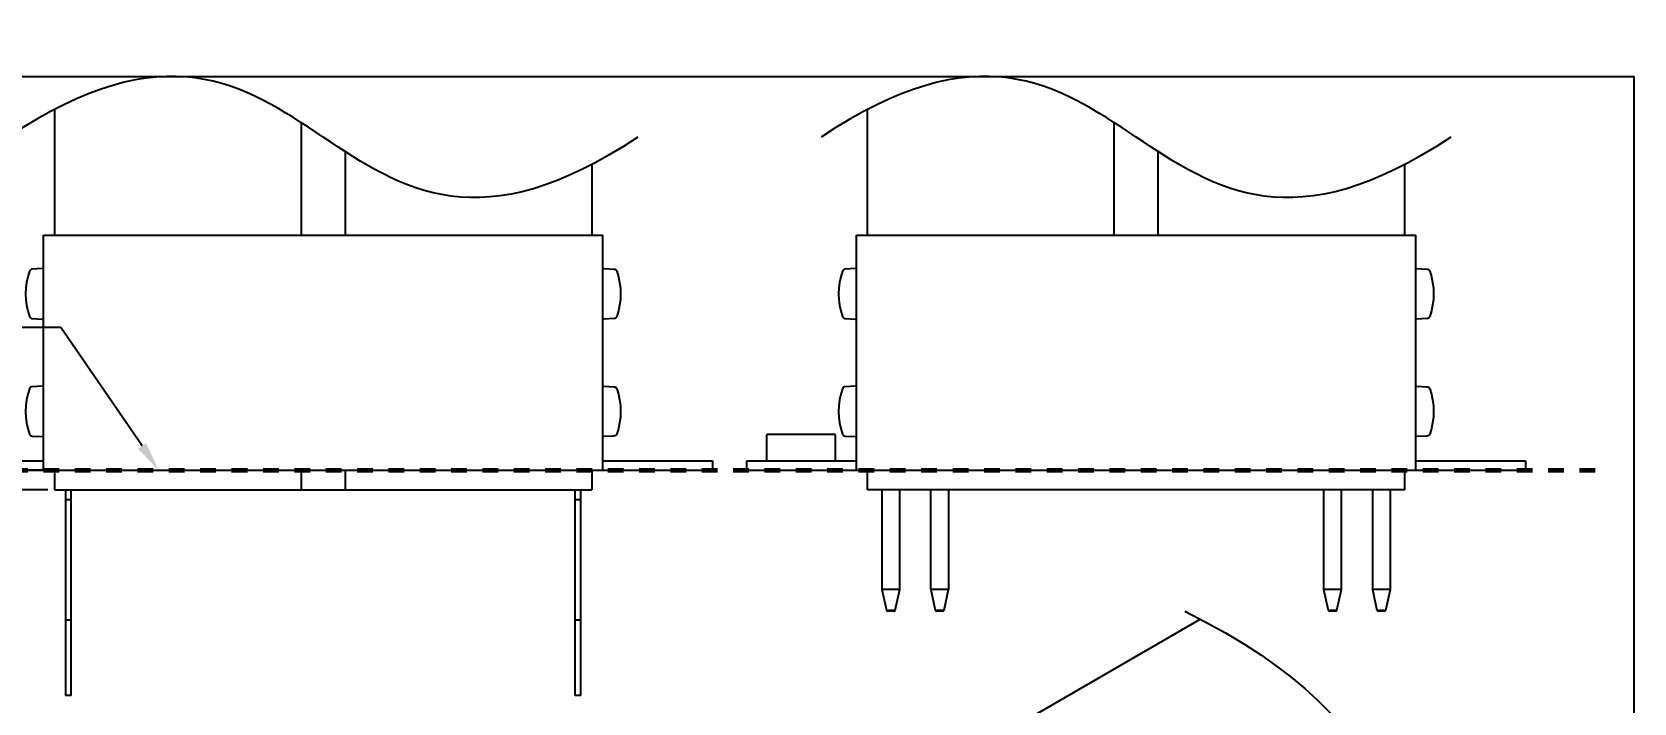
# Model space of a CAD drawing. Extents: x -2.4 to 12.9, y -12.4 to 0.3.
# Drawn here: x 2.72 to 12.94, y -4 to 0.28 of the extents above; entities that cross this region are included whole.
import ezdxf
from ezdxf import colors
from ezdxf.entities.mleader import LeaderData, LeaderLine
from ezdxf.math import Vec2, Vec3

# ---------------------------------------------------------------- set-up
doc = ezdxf.new("R2010")
doc.units = 0
doc.header["$LTSCALE"] = 0.5
doc.header["$MEASUREMENT"] = 0
doc.linetypes.add('PHANTOM', pattern=[0.5, 0.25, -0.05, 0.05, -0.05, 0.05, -0.05])
doc.layers.get('Defpoints').update_dxf_attribs({"linetype": 'CONTINUOUS'})
for name, color, linetype in [('Brackets', 181, 'CONTINUOUS'), ('Dimension', 10, 'CONTINUOUS'), ('FAB DWG', 221, 'CONTINUOUS'), ('Hardware', 242, 'CONTINUOUS'), ('Housing', 150, 'CONTINUOUS')]:
    doc.layers.add(name, color=color, linetype=linetype)
doc.layers.add('Joiner', color=11, linetype='CONTINUOUS', plot=False)
doc.layers.add('Text-Unprinted', color=131, linetype='CONTINUOUS', plot=False)
doc.styles.add('LSAD_Standard', font='arial.ttf')
doc.styles.get("Standard").update_dxf_attribs({"font": 'arial.ttf'})
doc.dimstyles.new('AD_X-SectionDetails', dxfattribs={"dimtxt": 0.1875, "dimasz": 0.1875, "dimexe": 0.0625, "dimexo": 0.042969, "dimgap": 0.0625, "dimtad": 0, "dimtih": 1, "dimtoh": 1, "dimdec": 3, "dimzin": 0, "dimdsep": 46, "dimtxsty": 'Standard', "dimcen": 0.125, "dimclrd": 256, "dimclre": 256, "dimclrt": 256, "dimadec": 0, "dimazin": 0, "dimtfac": 1, "dimtdec": 3, "dimtofl": 0, "dimtmove": 0, "dimatfit": 3, "dimfxl": 1, "dimfrac": 2, "dimtolj": 1, "dimtzin": 0, "dimarcsym": 0})

# ---------------------------------------------------------------- blocks, each defined once
blk = doc.blocks.new('*D0')
at = {"layer": 'Defpoints', "color": 0, "ltscale": 0.5, "transparency": 16777216}
for p in [(-38.975, 309.233), (-38.16, 309.233), (-38.16, 309.108)]:
    blk.add_point(p, dxfattribs=at)
at = {"layer": 'FAB DWG', "lineweight": -2, "ltscale": 0.5, "transparency": 16777216}
for p, q in [((-38.975, 309.42), (-38.975, 309.608)), ((-38.203, 309.233), (-39.037, 309.233)), ((-38.203, 309.108), (-39.037, 309.108)), ((-38.975, 308.92), (-38.975, 308.689)), ((-38.975, 308.689), (-39.162, 308.689))]:
    blk.add_line(p, q, dxfattribs=at)
at = {"layer": 'FAB DWG', "ltscale": 0.5, "transparency": 16777216}
for points in [[(-39.006, 309.42), (-38.943, 309.42), (-38.975, 309.233)], [(-39.006, 308.92), (-38.943, 308.92), (-38.975, 309.108)]]:
    blk.add_solid(points, dxfattribs=at)
at = {"layer": 'FAB DWG', "ltscale": 0.5, "transparency": 16777216, "insert": (-39.433, 308.689), "char_height": 0.1875, "attachment_point": 5}
blk.add_mtext('\\A1;1/8"', dxfattribs=at)

msp = doc.modelspace()

# ---------------------------------------------------------------- linework, layer by layer
at = {"layer": 'Brackets', "transparency": 16777216}
for p, q in [((2.9366, -2.6365), (2.9366, -3.9485)), ((2.9725, -3.9485), (2.9725, -2.6365)), ((6.1882, -3.9485), (6.1882, -2.6365)), ((6.2241, -3.9485), (6.2241, -2.6365)), ((2.9366, -2.6985), (2.9725, -2.6985)), ((6.1882, -2.6985), (6.2241, -2.6985)), ((2.9366, -3.4656), (2.9725, -3.4656)), ((6.1882, -3.4656), (6.2241, -3.4656)), ((2.9725, -3.9485), (2.9366, -3.9485)), ((6.2241, -3.9485), (6.1882, -3.9485))]:
    msp.add_line(p, q, dxfattribs=at)
at = {"layer": 'Dimension', "transparency": 16777216}
for points in [[(6.5888, -0.3865), (5.5846, -1.056), (4.5803, -0.3865), (3.5761, 0.283), (2.5718, -0.3865)], [(11.7757, -0.3865), (10.7714, -1.056), (9.7672, -0.3865), (8.7629, 0.283), (7.7587, -0.3865)]]:
    msp.add_open_spline(points, degree=3, dxfattribs=at)
at = {"layer": 'FAB DWG', "linetype": 'PHANTOM', "lineweight": 60, "ltscale": 0.5, "transparency": 16777216}
msp.add_line((1.5968, -2.5115), (12.7507, -2.5115), dxfattribs=at)
at = {"layer": 'Hardware', "lineweight": 25, "transparency": 16777216}
for p, q in [((8.1449, -2.6365), (8.1449, -3.2706)), ((8.2599, -3.2706), (8.2599, -2.6365)), ((8.4564, -2.6365), (8.4564, -3.2706)), ((8.5714, -3.2706), (8.5714, -2.6365)), ((10.963, -2.6365), (10.963, -3.2706)), ((11.078, -3.2706), (11.078, -2.6365)), ((11.2744, -2.6365), (11.2744, -3.2706)), ((11.3894, -3.2706), (11.3894, -2.6365)), ((8.1449, -3.2706), (8.2514, -3.2706)), ((8.1452, -3.2728), (8.1742, -3.4037)), ((8.2597, -3.2728), (8.1452, -3.2728)), ((8.2307, -3.4037), (8.2597, -3.2728)), ((8.2514, -3.2706), (8.2599, -3.2706)), ((8.4564, -3.2706), (8.5586, -3.2706)), ((8.4566, -3.2728), (8.4856, -3.4037)), ((8.5711, -3.2728), (8.4566, -3.2728)), ((8.5421, -3.4037), (8.5711, -3.2728)), ((8.5586, -3.2706), (8.5714, -3.2706)), ((10.963, -3.2706), (11.0616, -3.2706)), ((10.9632, -3.2728), (10.9922, -3.4037)), ((11.0777, -3.2728), (10.9632, -3.2728)), ((11.0487, -3.4037), (11.0777, -3.2728)), ((11.0616, -3.2706), (11.078, -3.2706)), ((11.2744, -3.2706), (11.385, -3.2706)), ((11.2747, -3.2728), (11.3037, -3.4037)), ((11.3892, -3.2728), (11.2747, -3.2728)), ((11.3602, -3.4037), (11.3892, -3.2728)), ((11.385, -3.2706), (11.3894, -3.2706)), ((8.1742, -3.4037), (8.2307, -3.4037)), ((8.2209, -3.4115), (8.1839, -3.4115)), ((8.4856, -3.4037), (8.5421, -3.4037)), ((8.5323, -3.4115), (8.4954, -3.4115)), ((10.9922, -3.4037), (11.0487, -3.4037)), ((11.039, -3.4115), (11.002, -3.4115)), ((11.3037, -3.4037), (11.3602, -3.4037)), ((11.3504, -3.4115), (11.3134, -3.4115))]:
    msp.add_line(p, q, dxfattribs=at)
at = {"layer": 'Hardware', "transparency": 16777216}
for points in [[(2.7968, -1.2335, 0.4296339), (2.7884, -1.2255), (2.7247, -1.2289, 0.3019994), (2.707, -1.2421, 0.1705224), (2.707, -1.531, 0.3019994), (2.7247, -1.5442), (2.7884, -1.5475, 0.4296339), (2.7968, -1.5395)], [(6.3639, -1.2335, -0.4296339), (6.3723, -1.2255), (6.4359, -1.2289, -0.3019994), (6.4537, -1.2421, -0.1705224), (6.4537, -1.531, -0.3019994), (6.4359, -1.5442), (6.3723, -1.5475, -0.4296339), (6.3639, -1.5395)], [(7.9836, -1.2335, 0.4296339), (7.9752, -1.2255), (7.9116, -1.2289, 0.3019994), (7.8938, -1.2421, 0.1705224), (7.8938, -1.531, 0.3019994), (7.9116, -1.5442), (7.9752, -1.5475, 0.4296339), (7.9836, -1.5395)], [(11.5507, -1.2335, -0.4296339), (11.5591, -1.2255), (11.6228, -1.2289, -0.3019994), (11.6405, -1.2421, -0.1705224), (11.6405, -1.531, -0.3019994), (11.6228, -1.5442), (11.5591, -1.5475, -0.4296339), (11.5507, -1.5395)], [(2.7968, -1.9835, 0.4296339), (2.7884, -1.9755), (2.7247, -1.9789, 0.3019994), (2.707, -1.9921, 0.1705224), (2.707, -2.281, 0.3019994), (2.7247, -2.2942), (2.7884, -2.2975, 0.4296339), (2.7968, -2.2895)], [(6.3639, -1.9835, -0.4296339), (6.3723, -1.9755), (6.4359, -1.9789, -0.3019994), (6.4537, -1.9921, -0.1705224), (6.4537, -2.281, -0.3019994), (6.4359, -2.2942), (6.3723, -2.2975, -0.4296339), (6.3639, -2.2895)], [(7.9836, -1.9835, 0.4296339), (7.9752, -1.9755), (7.9116, -1.9789, 0.3019994), (7.8938, -1.9921, 0.1705224), (7.8938, -2.281, 0.3019994), (7.9116, -2.2942), (7.9752, -2.2975, 0.4296339), (7.9836, -2.2895)], [(11.5507, -1.9835, -0.4296339), (11.5591, -1.9755), (11.6228, -1.9789, -0.3019994), (11.6405, -1.9921, -0.1705224), (11.6405, -2.281, -0.3019994), (11.6228, -2.2942), (11.5591, -2.2975, -0.4296339), (11.5507, -2.2895)]]:
    msp.add_lwpolyline(points, format="xyb", dxfattribs=at)
at = {"layer": 'Hardware', "lineweight": 25, "transparency": 16777216}
for centre, start, end in [((8.1549, -3.2706), 180, 192.5), ((8.2499, -3.2706), 347.5, 0), ((8.4664, -3.2706), 180, 192.5), ((8.5614, -3.2706), 347.5, 0), ((10.973, -3.2706), 180, 192.5), ((11.068, -3.2706), 347.5, 0), ((11.2844, -3.2706), 180, 192.5), ((11.3794, -3.2706), 347.5, 0), ((8.1839, -3.4015), 192.5, 270), ((8.2209, -3.4015), 270, 347.5), ((8.4954, -3.4015), 192.5, 270), ((8.5323, -3.4015), 270, 347.5), ((11.002, -3.4015), 192.5, 270), ((11.039, -3.4015), 270, 347.5), ((11.3134, -3.4015), 192.5, 270), ((11.3504, -3.4015), 270, 347.5)]:
    msp.add_arc(centre, 0.01, start, end, dxfattribs=at)
at = {"layer": 'Housing', "transparency": 16777216}
for p, q in [((2.8666, -0.2106), (2.8666, -1.0115)), ((4.44, -0.294), (4.44, -1.0115)), ((4.7207, -0.479), (4.7207, -1.0115)), ((6.2941, -0.5625), (6.2941, -1.0115)), ((2.8666, -2.5115), (2.8666, -2.6365)), ((4.44, -2.5115), (4.44, -2.6365)), ((4.7207, -2.5115), (4.7207, -2.6365)), ((6.2941, -2.5115), (6.2941, -2.6365)), ((2.8666, -2.6365), (6.2941, -2.6365)), ((10.1785, -3.4624), (8.8532, -4.2275))]:
    msp.add_line(p, q, dxfattribs=at)
at = {"layer": 'Housing', "lineweight": 25, "transparency": 16777216}
for p, q in [((8.0534, -1.0115), (8.0534, -0.2106)), ((9.6269, -1.0115), (9.6269, -0.294)), ((9.9075, -1.0115), (9.9075, -0.479)), ((11.4809, -1.0115), (11.4809, -0.5625)), ((8.0534, -2.6365), (8.0534, -2.5115)), ((11.4809, -2.6365), (11.4809, -2.5115)), ((11.4809, -2.6365), (8.0534, -2.6365))]:
    msp.add_line(p, q, dxfattribs=at)
at = {"layer": 'Housing', "color": 1, "transparency": 16777216}
msp.add_open_spline([(10.0774, -3.4109), (11.5551, -4.1433), (11.4839, -5.2304), (11.4128, -6.3176), (11.4463, -6.5788)], degree=3, knots=[0, 0, 0, 0, 1, 1.3211722, 1.3211722, 1.3211722, 1.3211722], dxfattribs=at)
at = {"layer": 'Joiner', "transparency": 16777216}
for p, q in [((2.7968, -2.5115), (2.7968, -1.0115)), ((2.7968, -1.0115), (6.3639, -1.0115)), ((6.3639, -2.5115), (6.3639, -1.0115)), ((7.9836, -2.5115), (7.9836, -1.0115)), ((7.9836, -1.0115), (11.5507, -1.0115)), ((11.5507, -2.5115), (11.5507, -1.0115)), ((7.4146, -2.2817), (7.4096, -2.2867)), ((7.4096, -2.2867), (7.4096, -2.4467)), ((7.4146, -2.2817), (7.8446, -2.2817)), ((7.8496, -2.2867), (7.8446, -2.2817)), ((7.8496, -2.4467), (7.8496, -2.2867)), ((2.0968, -2.4517), (2.7968, -2.4517)), ((6.3639, -2.4517), (7.0639, -2.4517)), ((7.0639, -2.4517), (7.0639, -2.5115)), ((7.2836, -2.5115), (7.2836, -2.4517)), ((7.2836, -2.4517), (7.9836, -2.4517)), ((7.4096, -2.4467), (7.4146, -2.4517)), ((7.8446, -2.4517), (7.8496, -2.4467)), ((11.5507, -2.4517), (12.2507, -2.4517)), ((12.2507, -2.4517), (12.2507, -2.5115)), ((2.0968, -2.5115), (7.0639, -2.5115)), ((7.2836, -2.5115), (12.2507, -2.5115))]:
    msp.add_line(p, q, dxfattribs=at)
at = {"layer": 'Text-Unprinted', "ltscale": 0.5, "transparency": 16777216}
msp.add_lwpolyline([(0, 0), (12.9434, 0), (12.9434, -12.3857), (0, -12.3857)], close=True, dxfattribs=at)

# ---------------------------------------------------------------- dimensions: what is measured, and where the dimension line sits
at = {"layer": 'FAB DWG', "ltscale": 0.5, "transparency": 16777216}
dim = msp.add_linear_dim(base=(2.0517, -2.5115), p1=(2.8666, -2.6365), p2=(2.8666, -2.5115), angle=90, dimstyle='AD_X-SectionDetails', override={"dimlunit": 5, "dimpost": '"'}, dxfattribs=at)
dim.commit()
dim.dimension.update_dxf_attribs({"geometry": '*D0', "text_midpoint": (1.5936, -3.0558), "dimtype": 128, "insert": (41.0265, -311.7443)})

# ---------------------------------------------------------------- leaders
ml = msp.add_multileader_mtext('Standard', dxfattribs=at)
ml.set_content('\\A1;BRACKETS TO SIT {\\H0.7x;\\S1/8;}" OFF END OF FIXTURE. ', color=256, style='LSAD_Standard')
ml.set_leader_properties()
ml.build(insert=Vec2(0, 0))
ml.multileader.update_dxf_attribs({"text_left_attachment_type": 2, "text_right_attachment_type": 2, "dogleg_length": 0.36, "arrow_head_size": 0.1875})
ctx = ml.context
ctx.base_point, ctx.char_height, ctx.arrow_head_size, ctx.landing_gap_size, ctx.plane_origin = Vec3(0.1457, -1.6016), 0.1875, 0.1875, 0.09, Vec3(4.7137, 13.3248)
ctx.left_attachment, ctx.right_attachment, ctx.text_align_type = 2, 2, 2
notes = []
notes.append((ctx, [(1, (1, 1, 0), (2.9071, -1.6016), (-1, 0), 0.2772, [(0, [(3.531, -2.5115)], 0, [])])]))
ctx.mtext.insert, ctx.mtext.width, ctx.mtext.defined_height, ctx.mtext.alignment, ctx.mtext.flow_direction = Vec3(2.5399, -1.1623), 2.452359, 0.6491, 3, 5
for ctx, leaders in notes:
    for number, flags, end, landing, length, lines in leaders:
        leader = LeaderData()
        leader.index, (leader.has_last_leader_line, leader.has_dogleg_vector, leader.attachment_direction) = number, flags
        leader.last_leader_point, leader.dogleg_vector, leader.dogleg_length = Vec3(end), Vec3(landing), length
        for number, points, colour, breaks in lines:
            line = LeaderLine()
            line.index, line.vertices, line.color, line.breaks = number, Vec3.list(points), colors.encode_raw_color(colour), breaks
            leader.lines.append(line)
        ctx.leaders.append(leader)

doc.saveas('drawing.dxf')
